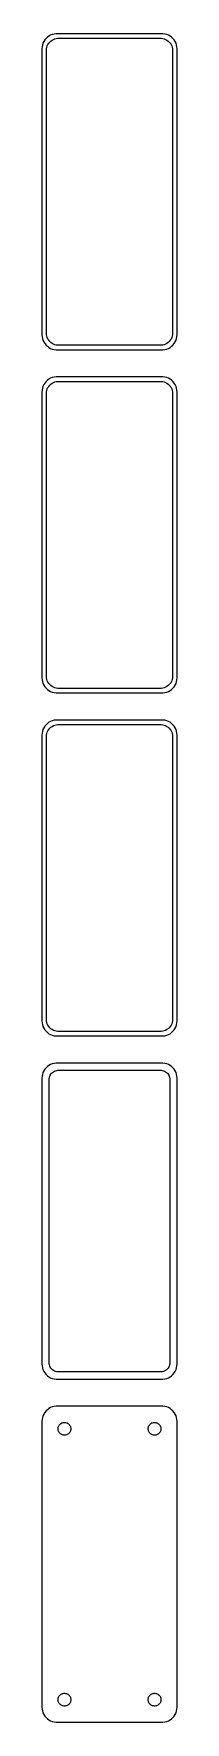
# Model space of a CAD drawing. Header units: metres. Extents: x -22 to 22, y 518 to 1078.
import ezdxf

# ---------------------------------------------------------------- set-up
doc = ezdxf.new("R2010")
doc.units = ezdxf.units.M

msp = doc.modelspace()

# ---------------------------------------------------------------- linework, layer by layer
for p, q in [((-20.6871, 1077.35), (-21.1448, 1076.92)), ((-20.1791, 1077.72), (-20.6871, 1077.35)), ((-19.6289, 1078.02), (-20.1791, 1077.72)), ((-19.0451, 1078.26), (-19.6289, 1078.02)), ((-18.4369, 1078.41), (-19.0451, 1078.26)), ((-17.8139, 1078.49), (-18.4369, 1078.41)), ((17.8139, 1078.49), (-17.8139, 1078.49)), ((18.4369, 1078.41), (17.8139, 1078.49)), ((19.0451, 1078.26), (18.4369, 1078.41)), ((19.6289, 1078.02), (19.0451, 1078.26)), ((20.1791, 1077.72), (19.6289, 1078.02)), ((20.6871, 1077.35), (20.1791, 1077.72)), ((21.1448, 1076.92), (20.6871, 1077.35)), ((-22.4606, 1074.13), (-22.5, 1073.5)), ((-22.5, 1073.5), (-22.5, 978.5)), ((-22.3429, 1074.74), (-22.4606, 1074.13)), ((-22.1489, 1075.34), (-22.3429, 1074.74)), ((-21.8815, 1075.91), (-22.1489, 1075.34)), ((-21.5451, 1076.44), (-21.8815, 1075.91)), ((-21.1448, 1076.92), (-21.5451, 1076.44)), ((-21, 1073), (-20.9684, 1073.5)), ((-21, 979), (-21, 1073)), ((-20.9684, 1073.5), (-20.8743, 1073.99)), ((-20.8743, 1073.99), (-20.7191, 1074.47)), ((-20.7191, 1074.47), (-20.5052, 1074.93)), ((-20.5052, 1074.93), (-20.2361, 1075.35)), ((-20.2361, 1075.35), (-19.9159, 1075.74)), ((-19.9159, 1075.74), (-19.5497, 1076.08)), ((-19.5497, 1076.08), (-19.1433, 1076.38)), ((-19.1433, 1076.38), (-18.7031, 1076.62)), ((-18.7031, 1076.62), (-18.2361, 1076.8)), ((-18.2361, 1076.8), (-17.7495, 1076.93)), ((-17.7495, 1076.93), (-17.2512, 1076.99)), ((-17.2512, 1076.99), (17.2512, 1076.99)), ((17.2512, 1076.99), (17.7495, 1076.93)), ((17.7495, 1076.93), (18.2361, 1076.8)), ((18.2361, 1076.8), (18.7031, 1076.62)), ((18.7031, 1076.62), (19.1433, 1076.38)), ((19.1433, 1076.38), (19.5497, 1076.08)), ((19.5497, 1076.08), (19.9159, 1075.74)), ((19.9159, 1075.74), (20.2361, 1075.35)), ((20.2361, 1075.35), (20.5052, 1074.93)), ((20.5052, 1074.93), (20.7191, 1074.47)), ((20.7191, 1074.47), (20.8743, 1073.99)), ((20.8743, 1073.99), (20.9684, 1073.5)), ((20.9684, 1073.5), (21, 1073)), ((21, 1073), (21, 979)), ((21.5451, 1076.44), (21.1448, 1076.92)), ((21.8815, 1075.91), (21.5451, 1076.44)), ((22.1489, 1075.34), (21.8815, 1075.91)), ((22.3429, 1074.74), (22.1489, 1075.34)), ((22.4606, 1074.13), (22.3429, 1074.74)), ((22.5, 1073.5), (22.4606, 1074.13)), ((22.5, 978.5), (22.5, 1073.5)), ((-22.5, 978.5), (-22.4606, 977.873)), ((-22.4606, 977.873), (-22.3429, 977.257)), ((-22.3429, 977.257), (-22.1489, 976.659)), ((-22.1489, 976.659), (-21.8815, 976.091)), ((-20.9684, 978.499), (-21, 979)), ((-20.8743, 978.005), (-20.9684, 978.499)), ((-20.7191, 977.528), (-20.8743, 978.005)), ((-20.5052, 977.073), (-20.7191, 977.528)), ((-20.2361, 976.649), (-20.5052, 977.073)), ((-19.9159, 976.262), (-20.2361, 976.649)), ((-19.5497, 975.918), (-19.9159, 976.262)), ((19.9159, 976.262), (19.5497, 975.918)), ((20.2361, 976.649), (19.9159, 976.262)), ((20.5052, 977.073), (20.2361, 976.649)), ((20.7191, 977.528), (20.5052, 977.073)), ((20.8743, 978.005), (20.7191, 977.528)), ((20.9684, 978.499), (20.8743, 978.005)), ((21, 979), (20.9684, 978.499)), ((21.8815, 976.091), (22.1489, 976.659)), ((22.1489, 976.659), (22.3429, 977.257)), ((22.3429, 977.257), (22.4606, 977.873)), ((22.4606, 977.873), (22.5, 978.5)), ((-21.8815, 976.091), (-21.5451, 975.561)), ((-21.5451, 975.561), (-21.1448, 975.077)), ((-21.1448, 975.077), (-20.6871, 974.647)), ((-20.6871, 974.647), (-20.1791, 974.278)), ((-20.1791, 974.278), (-19.6289, 973.976)), ((-19.6289, 973.976), (-19.0451, 973.745)), ((-19.1433, 975.623), (-19.5497, 975.918)), ((-18.7031, 975.381), (-19.1433, 975.623)), ((-19.0451, 973.745), (-18.4369, 973.589)), ((-18.2361, 975.196), (-18.7031, 975.381)), ((-18.4369, 973.589), (-17.8139, 973.51)), ((-17.7495, 975.071), (-18.2361, 975.196)), ((-17.8139, 973.51), (17.8139, 973.51)), ((-17.2512, 975.008), (-17.7495, 975.071)), ((17.2512, 975.008), (-17.2512, 975.008)), ((17.7495, 975.071), (17.2512, 975.008)), ((18.2361, 975.196), (17.7495, 975.071)), ((17.8139, 973.51), (18.4369, 973.589)), ((18.7031, 975.381), (18.2361, 975.196)), ((18.4369, 973.589), (19.0451, 973.745)), ((19.1433, 975.623), (18.7031, 975.381)), ((19.0451, 973.745), (19.6289, 973.976)), ((19.5497, 975.918), (19.1433, 975.623)), ((19.6289, 973.976), (20.1791, 974.278)), ((20.1791, 974.278), (20.6871, 974.647)), ((20.6871, 974.647), (21.1448, 975.077)), ((21.1448, 975.077), (21.5451, 975.561)), ((21.5451, 975.561), (21.8815, 976.091)), ((-22.4606, 960.127), (-22.5, 959.5)), ((-22.5, 959.5), (-22.5, 864.5)), ((-22.3429, 960.743), (-22.4606, 960.127)), ((-22.1489, 961.341), (-22.3429, 960.743)), ((-21.8815, 961.909), (-22.1489, 961.341)), ((-21.5451, 962.439), (-21.8815, 961.909)), ((-21.1448, 962.923), (-21.5451, 962.439)), ((-20.6871, 963.353), (-21.1448, 962.923)), ((-21, 959), (-20.9684, 959.501)), ((-20.9684, 959.501), (-20.8743, 959.995)), ((-20.8743, 959.995), (-20.7191, 960.472)), ((-20.7191, 960.472), (-20.5052, 960.927)), ((-20.1791, 963.722), (-20.6871, 963.353)), ((-20.5052, 960.927), (-20.2361, 961.351)), ((-20.2361, 961.351), (-19.9159, 961.738)), ((-19.6289, 964.024), (-20.1791, 963.722)), ((-19.9159, 961.738), (-19.5497, 962.082)), ((-19.0451, 964.255), (-19.6289, 964.024)), ((-19.5497, 962.082), (-19.1433, 962.377)), ((-19.1433, 962.377), (-18.7031, 962.619)), ((-18.4369, 964.411), (-19.0451, 964.255)), ((-18.7031, 962.619), (-18.2361, 962.804)), ((-17.8139, 964.49), (-18.4369, 964.411)), ((-18.2361, 962.804), (-17.7495, 962.929)), ((17.8139, 964.49), (-17.8139, 964.49)), ((-17.7495, 962.929), (-17.2512, 962.992)), ((-17.2512, 962.992), (17.2512, 962.992)), ((17.2512, 962.992), (17.7495, 962.929)), ((17.7495, 962.929), (18.2361, 962.804)), ((18.4369, 964.411), (17.8139, 964.49)), ((18.2361, 962.804), (18.7031, 962.619)), ((19.0451, 964.255), (18.4369, 964.411)), ((18.7031, 962.619), (19.1433, 962.377)), ((19.6289, 964.024), (19.0451, 964.255)), ((19.1433, 962.377), (19.5497, 962.082)), ((19.5497, 962.082), (19.9159, 961.738)), ((20.1791, 963.722), (19.6289, 964.024)), ((19.9159, 961.738), (20.2361, 961.351)), ((20.6871, 963.353), (20.1791, 963.722)), ((20.2361, 961.351), (20.5052, 960.927)), ((20.5052, 960.927), (20.7191, 960.472)), ((21.1448, 962.923), (20.6871, 963.353)), ((20.7191, 960.472), (20.8743, 959.995)), ((20.8743, 959.995), (20.9684, 959.501)), ((20.9684, 959.501), (21, 959)), ((21.5451, 962.439), (21.1448, 962.923)), ((21.8815, 961.909), (21.5451, 962.439)), ((22.1489, 961.341), (21.8815, 961.909)), ((22.3429, 960.743), (22.1489, 961.341)), ((22.4606, 960.127), (22.3429, 960.743)), ((22.5, 959.5), (22.4606, 960.127)), ((22.5, 864.5), (22.5, 959.5)), ((-21, 865), (-21, 959)), ((21, 959), (21, 865)), ((-22.5, 864.5), (-22.4606, 863.873)), ((-20.9684, 864.499), (-21, 865)), ((-20.8743, 864.005), (-20.9684, 864.499)), ((-20.7191, 863.528), (-20.8743, 864.005)), ((20.8743, 864.005), (20.7191, 863.528)), ((20.9684, 864.499), (20.8743, 864.005)), ((21, 865), (20.9684, 864.499)), ((22.4606, 863.873), (22.5, 864.5)), ((-22.4606, 863.873), (-22.3429, 863.257)), ((-22.3429, 863.257), (-22.1489, 862.659)), ((-22.1489, 862.659), (-21.8815, 862.091)), ((-21.8815, 862.091), (-21.5451, 861.561)), ((-21.5451, 861.561), (-21.1448, 861.077)), ((-21.1448, 861.077), (-20.6871, 860.647)), ((-20.5052, 863.073), (-20.7191, 863.528)), ((-20.6871, 860.647), (-20.1791, 860.278)), ((-20.2361, 862.649), (-20.5052, 863.073)), ((-19.9159, 862.262), (-20.2361, 862.649)), ((-20.1791, 860.278), (-19.6289, 859.976)), ((-19.5497, 861.918), (-19.9159, 862.262)), ((-19.6289, 859.976), (-19.0451, 859.745)), ((-19.1433, 861.623), (-19.5497, 861.918)), ((-18.7031, 861.381), (-19.1433, 861.623)), ((-19.0451, 859.745), (-18.4369, 859.589)), ((-18.2361, 861.196), (-18.7031, 861.381)), ((-18.4369, 859.589), (-17.8139, 859.51)), ((-17.7495, 861.071), (-18.2361, 861.196)), ((-17.8139, 859.51), (17.8139, 859.51)), ((-17.2512, 861.008), (-17.7495, 861.071)), ((17.2512, 861.008), (-17.2512, 861.008)), ((17.7495, 861.071), (17.2512, 861.008)), ((18.2361, 861.196), (17.7495, 861.071)), ((17.8139, 859.51), (18.4369, 859.589)), ((18.7031, 861.381), (18.2361, 861.196)), ((18.4369, 859.589), (19.0451, 859.745)), ((19.1433, 861.623), (18.7031, 861.381)), ((19.0451, 859.745), (19.6289, 859.976)), ((19.5497, 861.918), (19.1433, 861.623)), ((19.9159, 862.262), (19.5497, 861.918)), ((19.6289, 859.976), (20.1791, 860.278)), ((20.2361, 862.649), (19.9159, 862.262)), ((20.1791, 860.278), (20.6871, 860.647)), ((20.5052, 863.073), (20.2361, 862.649)), ((20.7191, 863.528), (20.5052, 863.073)), ((20.6871, 860.647), (21.1448, 861.077)), ((21.1448, 861.077), (21.5451, 861.561)), ((21.5451, 861.561), (21.8815, 862.091)), ((21.8815, 862.091), (22.1489, 862.659)), ((22.1489, 862.659), (22.3429, 863.257)), ((22.3429, 863.257), (22.4606, 863.873)), ((-22.1489, 847.341), (-22.3429, 846.743)), ((-21.8815, 847.909), (-22.1489, 847.341)), ((-21.5451, 848.439), (-21.8815, 847.909)), ((-21.1448, 848.923), (-21.5451, 848.439)), ((-20.6871, 849.353), (-21.1448, 848.923)), ((-20.1791, 849.722), (-20.6871, 849.353)), ((-20.5052, 846.927), (-20.2361, 847.351)), ((-20.2361, 847.351), (-19.9159, 847.738)), ((-19.6289, 850.024), (-20.1791, 849.722)), ((-19.9159, 847.738), (-19.5497, 848.082)), ((-19.0451, 850.255), (-19.6289, 850.024)), ((-19.5497, 848.082), (-19.1433, 848.377)), ((-19.1433, 848.377), (-18.7031, 848.619)), ((-18.4369, 850.411), (-19.0451, 850.255)), ((-18.7031, 848.619), (-18.2361, 848.804)), ((-17.8139, 850.49), (-18.4369, 850.411)), ((-18.2361, 848.804), (-17.7495, 848.929)), ((17.8139, 850.49), (-17.8139, 850.49)), ((-17.7495, 848.929), (-17.2512, 848.992)), ((-17.2512, 848.992), (17.2512, 848.992)), ((17.2512, 848.992), (17.7495, 848.929)), ((17.7495, 848.929), (18.2361, 848.804)), ((18.4369, 850.411), (17.8139, 850.49)), ((18.2361, 848.804), (18.7031, 848.619)), ((19.0451, 850.255), (18.4369, 850.411)), ((18.7031, 848.619), (19.1433, 848.377)), ((19.6289, 850.024), (19.0451, 850.255)), ((19.1433, 848.377), (19.5497, 848.082)), ((19.5497, 848.082), (19.9159, 847.738)), ((20.1791, 849.722), (19.6289, 850.024)), ((19.9159, 847.738), (20.2361, 847.351)), ((20.6871, 849.353), (20.1791, 849.722)), ((20.2361, 847.351), (20.5052, 846.927)), ((21.1448, 848.923), (20.6871, 849.353)), ((21.5451, 848.439), (21.1448, 848.923)), ((21.8815, 847.909), (21.5451, 848.439)), ((22.1489, 847.341), (21.8815, 847.909)), ((22.3429, 846.743), (22.1489, 847.341)), ((-22.4606, 846.127), (-22.5, 845.5)), ((-22.5, 845.5), (-22.5, 750.5)), ((-22.3429, 846.743), (-22.4606, 846.127)), ((-21, 845), (-20.9684, 845.501)), ((-21, 751), (-21, 845)), ((-20.9684, 845.501), (-20.8743, 845.995)), ((-20.8743, 845.995), (-20.7191, 846.472)), ((-20.7191, 846.472), (-20.5052, 846.927)), ((20.5052, 846.927), (20.7191, 846.472)), ((20.7191, 846.472), (20.8743, 845.995)), ((20.8743, 845.995), (20.9684, 845.501)), ((20.9684, 845.501), (21, 845)), ((21, 845), (21, 751)), ((22.4606, 846.127), (22.3429, 846.743)), ((22.5, 845.5), (22.4606, 846.127)), ((22.5, 750.5), (22.5, 845.5)), ((-22.5, 750.5), (-22.4606, 749.873)), ((-22.4606, 749.873), (-22.3429, 749.257)), ((-22.3429, 749.257), (-22.1489, 748.659)), ((-22.1489, 748.659), (-21.8815, 748.091)), ((-21.8815, 748.091), (-21.5451, 747.561)), ((-21.5451, 747.561), (-21.1448, 747.077)), ((-21.1448, 747.077), (-20.6871, 746.647)), ((-20.9684, 750.499), (-21, 751)), ((-20.8743, 750.005), (-20.9684, 750.499)), ((-20.7191, 749.528), (-20.8743, 750.005)), ((-20.5052, 749.073), (-20.7191, 749.528)), ((-20.6871, 746.647), (-20.1791, 746.278)), ((-20.2361, 748.649), (-20.5052, 749.073)), ((-19.9159, 748.262), (-20.2361, 748.649)), ((-20.1791, 746.278), (-19.6289, 745.976)), ((-19.5497, 747.918), (-19.9159, 748.262)), ((-19.1433, 747.623), (-19.5497, 747.918)), ((-18.7031, 747.381), (-19.1433, 747.623)), ((-18.2361, 747.196), (-18.7031, 747.381)), ((-17.7495, 747.071), (-18.2361, 747.196)), ((-17.2512, 747.008), (-17.7495, 747.071)), ((17.2512, 747.008), (-17.2512, 747.008)), ((17.7495, 747.071), (17.2512, 747.008)), ((18.2361, 747.196), (17.7495, 747.071)), ((18.7031, 747.381), (18.2361, 747.196)), ((19.1433, 747.623), (18.7031, 747.381)), ((19.5497, 747.918), (19.1433, 747.623)), ((19.9159, 748.262), (19.5497, 747.918)), ((19.6289, 745.976), (20.1791, 746.278)), ((20.2361, 748.649), (19.9159, 748.262)), ((20.1791, 746.278), (20.6871, 746.647)), ((20.5052, 749.073), (20.2361, 748.649)), ((20.7191, 749.528), (20.5052, 749.073)), ((20.6871, 746.647), (21.1448, 747.077)), ((20.8743, 750.005), (20.7191, 749.528)), ((20.9684, 750.499), (20.8743, 750.005)), ((21, 751), (20.9684, 750.499)), ((21.1448, 747.077), (21.5451, 747.561)), ((21.5451, 747.561), (21.8815, 748.091)), ((21.8815, 748.091), (22.1489, 748.659)), ((22.1489, 748.659), (22.3429, 749.257)), ((22.3429, 749.257), (22.4606, 749.873)), ((22.4606, 749.873), (22.5, 750.5)), ((-19.6289, 745.976), (-19.0451, 745.745)), ((-19.0451, 745.745), (-18.4369, 745.589)), ((-18.4369, 745.589), (-17.8139, 745.51)), ((-17.8139, 745.51), (17.8139, 745.51)), ((17.8139, 745.51), (18.4369, 745.589)), ((18.4369, 745.589), (19.0451, 745.745)), ((19.0451, 745.745), (19.6289, 745.976)), ((-21.1448, 734.923), (-21.5451, 734.439)), ((-20.6871, 735.353), (-21.1448, 734.923)), ((-20.1791, 735.722), (-20.6871, 735.353)), ((-19.6289, 736.024), (-20.1791, 735.722)), ((-19.0451, 736.255), (-19.6289, 736.024)), ((-18.4369, 736.411), (-19.0451, 736.255)), ((-17.8139, 736.49), (-18.4369, 736.411)), ((17.8139, 736.49), (-17.8139, 736.49)), ((18.4369, 736.411), (17.8139, 736.49)), ((19.0451, 736.255), (18.4369, 736.411)), ((19.6289, 736.024), (19.0451, 736.255)), ((20.1791, 735.722), (19.6289, 736.024)), ((20.6871, 735.353), (20.1791, 735.722)), ((21.1448, 734.923), (20.6871, 735.353)), ((21.5451, 734.439), (21.1448, 734.923)), ((-22.4606, 732.127), (-22.5, 731.5)), ((-22.5, 731.5), (-22.5, 636.5)), ((-22.3429, 732.743), (-22.4606, 732.127)), ((-22.1489, 733.341), (-22.3429, 732.743)), ((-21.8815, 733.909), (-22.1489, 733.341)), ((-21.5451, 734.439), (-21.8815, 733.909)), ((-20.1129, 731), (-20.0884, 731.39)), ((-20.1129, 637), (-20.1129, 731)), ((-20.0884, 731.39), (-20.0151, 731.774)), ((-20.0151, 731.774), (-19.8943, 732.146)), ((-19.8943, 732.146), (-19.7279, 732.5)), ((-19.7279, 732.5), (-19.5184, 732.83)), ((-19.5184, 732.83), (-19.2692, 733.131)), ((-19.2692, 733.131), (-18.9842, 733.399)), ((-18.9842, 733.399), (-18.668, 733.628)), ((-18.668, 733.628), (-18.3254, 733.817)), ((-18.3254, 733.817), (-17.9619, 733.961)), ((-17.9619, 733.961), (-17.5833, 734.058)), ((-17.5833, 734.058), (-17.1954, 734.107)), ((-17.1954, 734.107), (17.1954, 734.107)), ((17.1954, 734.107), (17.5833, 734.058)), ((17.5833, 734.058), (17.9619, 733.961)), ((17.9619, 733.961), (18.3254, 733.817)), ((18.3254, 733.817), (18.668, 733.628)), ((18.668, 733.628), (18.9842, 733.399)), ((18.9842, 733.399), (19.2692, 733.131)), ((19.2692, 733.131), (19.5184, 732.83)), ((19.5184, 732.83), (19.7279, 732.5)), ((19.7279, 732.5), (19.8943, 732.146)), ((19.8943, 732.146), (20.0151, 731.774)), ((20.0151, 731.774), (20.0884, 731.39)), ((20.0884, 731.39), (20.1129, 731)), ((20.1129, 731), (20.1129, 637)), ((21.8815, 733.909), (21.5451, 734.439)), ((22.1489, 733.341), (21.8815, 733.909)), ((22.3429, 732.743), (22.1489, 733.341)), ((22.4606, 732.127), (22.3429, 732.743)), ((22.5, 731.5), (22.4606, 732.127)), ((22.5, 636.5), (22.5, 731.5)), ((-22.5, 636.5), (-22.4606, 635.873)), ((-22.4606, 635.873), (-22.3429, 635.257)), ((-22.3429, 635.257), (-22.1489, 634.659)), ((-22.1489, 634.659), (-21.8815, 634.091)), ((-21.8815, 634.091), (-21.5451, 633.561)), ((-20.0884, 636.61), (-20.1129, 637)), ((-20.0151, 636.226), (-20.0884, 636.61)), ((-19.8943, 635.854), (-20.0151, 636.226)), ((-19.7279, 635.5), (-19.8943, 635.854)), ((-19.5184, 635.17), (-19.7279, 635.5)), ((-19.2692, 634.869), (-19.5184, 635.17)), ((-18.9842, 634.601), (-19.2692, 634.869)), ((-18.668, 634.372), (-18.9842, 634.601)), ((-18.3254, 634.183), (-18.668, 634.372)), ((-17.9619, 634.039), (-18.3254, 634.183)), ((-17.5833, 633.942), (-17.9619, 634.039)), ((-17.1954, 633.893), (-17.5833, 633.942)), ((17.5833, 633.942), (17.1954, 633.893)), ((17.9619, 634.039), (17.5833, 633.942)), ((18.3254, 634.183), (17.9619, 634.039)), ((18.668, 634.372), (18.3254, 634.183)), ((18.9842, 634.601), (18.668, 634.372)), ((19.2692, 634.869), (18.9842, 634.601)), ((19.5184, 635.17), (19.2692, 634.869)), ((19.7279, 635.5), (19.5184, 635.17)), ((19.8943, 635.854), (19.7279, 635.5)), ((20.0151, 636.226), (19.8943, 635.854)), ((20.0884, 636.61), (20.0151, 636.226)), ((20.1129, 637), (20.0884, 636.61)), ((21.5451, 633.561), (21.8815, 634.091)), ((21.8815, 634.091), (22.1489, 634.659)), ((22.1489, 634.659), (22.3429, 635.257)), ((22.3429, 635.257), (22.4606, 635.873)), ((22.4606, 635.873), (22.5, 636.5)), ((-21.5451, 633.561), (-21.1448, 633.077)), ((-21.1448, 633.077), (-20.6871, 632.647)), ((-20.6871, 632.647), (-20.1791, 632.278)), ((-20.1791, 632.278), (-19.6289, 631.976)), ((-19.6289, 631.976), (-19.0451, 631.745)), ((-19.0451, 631.745), (-18.4369, 631.589)), ((-18.4369, 631.589), (-17.8139, 631.51)), ((-17.8139, 631.51), (17.8139, 631.51)), ((17.1954, 633.893), (-17.1954, 633.893)), ((17.8139, 631.51), (18.4369, 631.589)), ((18.4369, 631.589), (19.0451, 631.745)), ((19.0451, 631.745), (19.6289, 631.976)), ((19.6289, 631.976), (20.1791, 632.278)), ((20.1791, 632.278), (20.6871, 632.647)), ((20.6871, 632.647), (21.1448, 633.077)), ((21.1448, 633.077), (21.5451, 633.561)), ((-22.4606, 618.127), (-22.5, 617.5)), ((-22.5, 617.5), (-22.5, 522.5)), ((-22.3429, 618.743), (-22.4606, 618.127)), ((-22.1489, 619.341), (-22.3429, 618.743)), ((-21.8815, 619.909), (-22.1489, 619.341)), ((-21.5451, 620.439), (-21.8815, 619.909)), ((-21.1448, 620.923), (-21.5451, 620.439)), ((-20.6871, 621.353), (-21.1448, 620.923)), ((-20.1791, 621.722), (-20.6871, 621.353)), ((-19.6289, 622.024), (-20.1791, 621.722)), ((-19.0451, 622.255), (-19.6289, 622.024)), ((-18.4369, 622.411), (-19.0451, 622.255)), ((-17.8139, 622.49), (-18.4369, 622.411)), ((17.8139, 622.49), (-17.8139, 622.49)), ((-15.6598, 617.031), (-15.4001, 617.097)), ((-15.4001, 617.097), (-15.1341, 617.131)), ((-15.1341, 617.131), (-14.8659, 617.131)), ((-14.8659, 617.131), (-14.5999, 617.097)), ((-14.5999, 617.097), (-14.3401, 617.031)), ((14.3401, 617.031), (14.5999, 617.097)), ((14.5999, 617.097), (14.8659, 617.131)), ((14.8659, 617.131), (15.1341, 617.131)), ((15.1341, 617.131), (15.4001, 617.097)), ((15.4001, 617.097), (15.6598, 617.031)), ((18.4369, 622.411), (17.8139, 622.49)), ((19.0451, 622.255), (18.4369, 622.411)), ((19.6289, 622.024), (19.0451, 622.255)), ((20.1791, 621.722), (19.6289, 622.024)), ((20.6871, 621.353), (20.1791, 621.722)), ((21.1448, 620.923), (20.6871, 621.353)), ((21.5451, 620.439), (21.1448, 620.923)), ((21.8815, 619.909), (21.5451, 620.439)), ((22.1489, 619.341), (21.8815, 619.909)), ((22.3429, 618.743), (22.1489, 619.341)), ((22.4606, 618.127), (22.3429, 618.743)), ((22.5, 617.5), (22.4606, 618.127)), ((22.5, 522.5), (22.5, 617.5)), ((-17.1353, 615), (-17.1185, 615.268)), ((-17.1185, 614.732), (-17.1353, 615)), ((-17.1185, 615.268), (-17.0682, 615.531)), ((-17.0682, 614.469), (-17.1185, 614.732)), ((-17.0682, 615.531), (-16.9853, 615.786)), ((-16.9853, 614.214), (-17.0682, 614.469)), ((-16.9853, 615.786), (-16.8712, 616.029)), ((-16.8712, 613.971), (-16.9853, 614.214)), ((-16.8712, 616.029), (-16.7275, 616.255)), ((-16.7275, 613.745), (-16.8712, 613.971)), ((-16.7275, 616.255), (-16.5565, 616.462)), ((-16.5565, 613.538), (-16.7275, 613.745)), ((-16.5565, 616.462), (-16.3611, 616.645)), ((-16.3611, 613.355), (-16.5565, 613.538)), ((-16.3611, 616.645), (-16.1441, 616.803)), ((-16.1441, 613.197), (-16.3611, 613.355)), ((-16.1441, 616.803), (-15.9091, 616.932)), ((-15.9091, 613.068), (-16.1441, 613.197)), ((-15.9091, 616.932), (-15.6598, 617.031)), ((-15.6598, 612.969), (-15.9091, 613.068)), ((-15.4001, 612.903), (-15.6598, 612.969)), ((-15.1341, 612.869), (-15.4001, 612.903)), ((-14.8659, 612.869), (-15.1341, 612.869)), ((-14.5999, 612.903), (-14.8659, 612.869)), ((-14.3401, 612.969), (-14.5999, 612.903)), ((-14.3401, 617.031), (-14.0908, 616.932)), ((-14.0908, 613.068), (-14.3401, 612.969)), ((-14.0908, 616.932), (-13.8559, 616.803)), ((-13.8559, 613.197), (-14.0908, 613.068)), ((-13.8559, 616.803), (-13.6389, 616.645)), ((-13.6389, 613.355), (-13.8559, 613.197)), ((-13.6389, 616.645), (-13.4434, 616.462)), ((-13.4434, 613.538), (-13.6389, 613.355)), ((-13.4434, 616.462), (-13.2725, 616.255)), ((-13.2725, 613.745), (-13.4434, 613.538)), ((-13.2725, 616.255), (-13.1288, 616.029)), ((-13.1288, 613.971), (-13.2725, 613.745)), ((-13.1288, 616.029), (-13.0146, 615.786)), ((-13.0146, 614.214), (-13.1288, 613.971)), ((-13.0146, 615.786), (-12.9318, 615.531)), ((-12.9318, 614.469), (-13.0146, 614.214)), ((-12.9318, 615.531), (-12.8815, 615.268)), ((-12.8815, 614.732), (-12.9318, 614.469)), ((-12.8815, 615.268), (-12.8647, 615)), ((-12.8647, 615), (-12.8815, 614.732)), ((12.8647, 615), (12.8815, 615.268)), ((12.8815, 614.732), (12.8647, 615)), ((12.8815, 615.268), (12.9318, 615.531)), ((12.9318, 614.469), (12.8815, 614.732)), ((12.9318, 615.531), (13.0146, 615.786)), ((13.0146, 614.214), (12.9318, 614.469)), ((13.0146, 615.786), (13.1288, 616.029)), ((13.1288, 613.971), (13.0146, 614.214)), ((13.1288, 616.029), (13.2725, 616.255)), ((13.2725, 613.745), (13.1288, 613.971)), ((13.2725, 616.255), (13.4434, 616.462)), ((13.4434, 613.538), (13.2725, 613.745)), ((13.4434, 616.462), (13.6389, 616.645)), ((13.6389, 613.355), (13.4434, 613.538)), ((13.6389, 616.645), (13.8559, 616.803)), ((13.8559, 613.197), (13.6389, 613.355)), ((13.8559, 616.803), (14.0908, 616.932)), ((14.0908, 613.068), (13.8559, 613.197)), ((14.0908, 616.932), (14.3401, 617.031)), ((14.3401, 612.969), (14.0908, 613.068)), ((14.5999, 612.903), (14.3401, 612.969)), ((14.8659, 612.869), (14.5999, 612.903)), ((15.1341, 612.869), (14.8659, 612.869)), ((15.4001, 612.903), (15.1341, 612.869)), ((15.6598, 612.969), (15.4001, 612.903)), ((15.6598, 617.031), (15.9091, 616.932)), ((15.9091, 613.068), (15.6598, 612.969)), ((15.9091, 616.932), (16.1441, 616.803)), ((16.1441, 613.197), (15.9091, 613.068)), ((16.1441, 616.803), (16.3611, 616.645)), ((16.3611, 613.355), (16.1441, 613.197)), ((16.3611, 616.645), (16.5565, 616.462)), ((16.5565, 613.538), (16.3611, 613.355)), ((16.5565, 616.462), (16.7275, 616.255)), ((16.7275, 613.745), (16.5565, 613.538)), ((16.7275, 616.255), (16.8712, 616.029)), ((16.8712, 613.971), (16.7275, 613.745)), ((16.8712, 616.029), (16.9853, 615.786)), ((16.9853, 614.214), (16.8712, 613.971)), ((16.9853, 615.786), (17.0682, 615.531)), ((17.0682, 614.469), (16.9853, 614.214)), ((17.0682, 615.531), (17.1185, 615.268)), ((17.1185, 614.732), (17.0682, 614.469)), ((17.1185, 615.268), (17.1353, 615)), ((17.1353, 615), (17.1185, 614.732)), ((-22.5, 522.5), (-22.4606, 521.873)), ((-22.4606, 521.873), (-22.3429, 521.257)), ((-17.1353, 525), (-17.1185, 525.268)), ((-17.1185, 524.732), (-17.1353, 525)), ((-17.1185, 525.268), (-17.0682, 525.531)), ((-17.0682, 524.469), (-17.1185, 524.732)), ((-17.0682, 525.531), (-16.9853, 525.786)), ((-16.9853, 524.214), (-17.0682, 524.469)), ((-16.9853, 525.786), (-16.8712, 526.029)), ((-16.8712, 523.971), (-16.9853, 524.214)), ((-16.8712, 526.029), (-16.7275, 526.255)), ((-16.7275, 523.745), (-16.8712, 523.971)), ((-16.7275, 526.255), (-16.5565, 526.462)), ((-16.5565, 523.538), (-16.7275, 523.745)), ((-16.5565, 526.462), (-16.3611, 526.645)), ((-16.3611, 523.355), (-16.5565, 523.538)), ((-16.3611, 526.645), (-16.1441, 526.803)), ((-16.1441, 523.197), (-16.3611, 523.355)), ((-16.1441, 526.803), (-15.9091, 526.932)), ((-15.9091, 523.068), (-16.1441, 523.197)), ((-15.9091, 526.932), (-15.6598, 527.031)), ((-15.6598, 522.969), (-15.9091, 523.068)), ((-15.6598, 527.031), (-15.4001, 527.097)), ((-15.4001, 522.903), (-15.6598, 522.969)), ((-15.4001, 527.097), (-15.1341, 527.131)), ((-15.1341, 522.869), (-15.4001, 522.903)), ((-15.1341, 527.131), (-14.8659, 527.131)), ((-14.8659, 522.869), (-15.1341, 522.869)), ((-14.8659, 527.131), (-14.5999, 527.097)), ((-14.5999, 522.903), (-14.8659, 522.869)), ((-14.5999, 527.097), (-14.3401, 527.031)), ((-14.3401, 522.969), (-14.5999, 522.903)), ((-14.3401, 527.031), (-14.0908, 526.932)), ((-14.0908, 523.068), (-14.3401, 522.969)), ((-14.0908, 526.932), (-13.8559, 526.803)), ((-13.8559, 523.197), (-14.0908, 523.068)), ((-13.8559, 526.803), (-13.6389, 526.645)), ((-13.6389, 523.355), (-13.8559, 523.197)), ((-13.6389, 526.645), (-13.4434, 526.462)), ((-13.4434, 523.538), (-13.6389, 523.355)), ((-13.4434, 526.462), (-13.2725, 526.255)), ((-13.2725, 523.745), (-13.4434, 523.538)), ((-13.2725, 526.255), (-13.1288, 526.029)), ((-13.1288, 523.971), (-13.2725, 523.745)), ((-13.1288, 526.029), (-13.0146, 525.786)), ((-13.0146, 524.214), (-13.1288, 523.971)), ((-13.0146, 525.786), (-12.9318, 525.531)), ((-12.9318, 524.469), (-13.0146, 524.214)), ((-12.9318, 525.531), (-12.8815, 525.268)), ((-12.8815, 524.732), (-12.9318, 524.469)), ((-12.8815, 525.268), (-12.8647, 525)), ((-12.8647, 525), (-12.8815, 524.732)), ((12.8647, 525), (12.8815, 525.268)), ((12.8815, 524.732), (12.8647, 525)), ((12.8815, 525.268), (12.9318, 525.531)), ((12.9318, 524.469), (12.8815, 524.732)), ((12.9318, 525.531), (13.0146, 525.786)), ((13.0146, 524.214), (12.9318, 524.469)), ((13.0146, 525.786), (13.1288, 526.029)), ((13.1288, 523.971), (13.0146, 524.214)), ((13.1288, 526.029), (13.2725, 526.255)), ((13.2725, 523.745), (13.1288, 523.971)), ((13.2725, 526.255), (13.4434, 526.462)), ((13.4434, 523.538), (13.2725, 523.745)), ((13.4434, 526.462), (13.6389, 526.645)), ((13.6389, 523.355), (13.4434, 523.538)), ((13.6389, 526.645), (13.8559, 526.803)), ((13.8559, 523.197), (13.6389, 523.355)), ((13.8559, 526.803), (14.0908, 526.932)), ((14.0908, 523.068), (13.8559, 523.197)), ((14.0908, 526.932), (14.3401, 527.031)), ((14.3401, 522.969), (14.0908, 523.068)), ((14.3401, 527.031), (14.5999, 527.097)), ((14.5999, 522.903), (14.3401, 522.969)), ((14.5999, 527.097), (14.8659, 527.131)), ((14.8659, 522.869), (14.5999, 522.903)), ((14.8659, 527.131), (15.1341, 527.131)), ((15.1341, 522.869), (14.8659, 522.869)), ((15.1341, 527.131), (15.4001, 527.097)), ((15.4001, 522.903), (15.1341, 522.869)), ((15.4001, 527.097), (15.6598, 527.031)), ((15.6598, 522.969), (15.4001, 522.903)), ((15.6598, 527.031), (15.9091, 526.932)), ((15.9091, 523.068), (15.6598, 522.969)), ((15.9091, 526.932), (16.1441, 526.803)), ((16.1441, 523.197), (15.9091, 523.068)), ((16.1441, 526.803), (16.3611, 526.645)), ((16.3611, 523.355), (16.1441, 523.197)), ((16.3611, 526.645), (16.5565, 526.462)), ((16.5565, 523.538), (16.3611, 523.355)), ((16.5565, 526.462), (16.7275, 526.255)), ((16.7275, 523.745), (16.5565, 523.538)), ((16.7275, 526.255), (16.8712, 526.029)), ((16.8712, 523.971), (16.7275, 523.745)), ((16.8712, 526.029), (16.9853, 525.786)), ((16.9853, 524.214), (16.8712, 523.971)), ((16.9853, 525.786), (17.0682, 525.531)), ((17.0682, 524.469), (16.9853, 524.214)), ((17.0682, 525.531), (17.1185, 525.268)), ((17.1185, 524.732), (17.0682, 524.469)), ((17.1185, 525.268), (17.1353, 525)), ((17.1353, 525), (17.1185, 524.732)), ((22.3429, 521.257), (22.4606, 521.873)), ((22.4606, 521.873), (22.5, 522.5)), ((-22.3429, 521.257), (-22.1489, 520.659)), ((-22.1489, 520.659), (-21.8815, 520.091)), ((-21.8815, 520.091), (-21.5451, 519.561)), ((-21.5451, 519.561), (-21.1448, 519.077)), ((-21.1448, 519.077), (-20.6871, 518.647)), ((-20.6871, 518.647), (-20.1791, 518.278)), ((-20.1791, 518.278), (-19.6289, 517.976)), ((-19.6289, 517.976), (-19.0451, 517.745)), ((-19.0451, 517.745), (-18.4369, 517.589)), ((-18.4369, 517.589), (-17.8139, 517.51)), ((-17.8139, 517.51), (17.8139, 517.51)), ((17.8139, 517.51), (18.4369, 517.589)), ((18.4369, 517.589), (19.0451, 517.745)), ((19.0451, 517.745), (19.6289, 517.976)), ((19.6289, 517.976), (20.1791, 518.278)), ((20.1791, 518.278), (20.6871, 518.647)), ((20.6871, 518.647), (21.1448, 519.077)), ((21.1448, 519.077), (21.5451, 519.561)), ((21.5451, 519.561), (21.8815, 520.091)), ((21.8815, 520.091), (22.1489, 520.659)), ((22.1489, 520.659), (22.3429, 521.257))]:
    msp.add_line(p, q)

doc.saveas('drawing.dxf')
